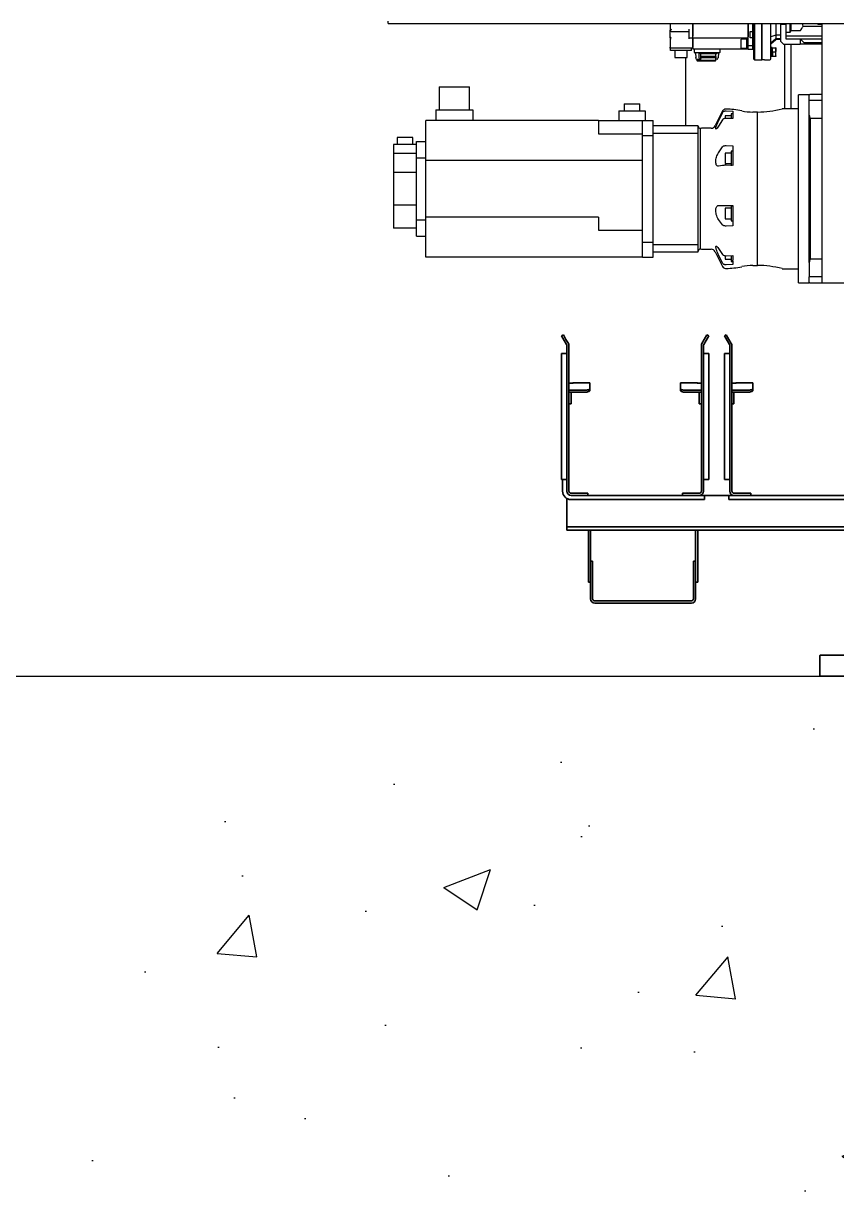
# Model space of a CAD drawing. Header units: inches. Extents: x 16559 to 58559, y 6500 to 36200.
# Drawn here: x 44682 to 45456, y 28974 to 30095 of the extents above; entities that cross this region are included whole.
import ezdxf

# ---------------------------------------------------------------- set-up
doc = ezdxf.new("R2010")
doc.units = ezdxf.units.IN
doc.header["$LTSCALE"] = 300
doc.layers.add('CAPANNONE', color=4, linetype='Continuous')
doc.layers.add('MACCHINA', color=40, linetype='Continuous')
doc.layers.add('GUIDE', color=4, linetype='Continuous', lineweight=35)

# ---------------------------------------------------------------- blocks, each defined once
blk = doc.blocks.new('A$Cbaf7ccba')
at = {"layer": 'GUIDE'}
for p, q in [((-1317.7, -541.3), (-1316, -540.3)), ((-1315.2, -545.7), (-1317.7, -541.3)), ((-1316, -540.3), (-1313.5, -544.7)), ((-1315.2, -545.7), (-1313, -549.5)), ((-1313.5, -544.7), (-1311.2, -548.5)), ((-1181.9, -544.7), (-1184.2, -548.5)), ((-1180.2, -545.7), (-1182.4, -549.5)), ((-1181.9, -544.7), (-1179.4, -540.3)), ((-1177.7, -541.3), (-1180.2, -545.7)), ((-1179.4, -540.3), (-1177.7, -541.3)), ((-1162.7, -541.3), (-1161, -540.3)), ((-1160.2, -545.7), (-1162.7, -541.3)), ((-1161, -540.3), (-1158.5, -544.7)), ((-1160.2, -545.7), (-1158, -549.5)), ((-1158.5, -544.7), (-1156.2, -548.5)), ((-1317.7, -563), (-1317.7, -558)), ((-1317.7, -558), (-1312.7, -558)), ((-1312.7, -550.5), (-1312.7, -558)), ((-1312.7, -558), (-1312.7, -563)), ((-1310.7, -550.5), (-1310.7, -689)), ((-1184.7, -550.5), (-1184.7, -689)), ((-1182.7, -550.5), (-1182.7, -558)), ((-1182.7, -558), (-1177.7, -558)), ((-1182.7, -563), (-1182.7, -558)), ((-1177.7, -558), (-1177.7, -563)), ((-1162.7, -563), (-1162.7, -558)), ((-1162.7, -558), (-1157.7, -558)), ((-1157.7, -550.5), (-1157.7, -558)), ((-1157.7, -558), (-1157.7, -563)), ((-1155.7, -550.5), (-1155.7, -689)), ((-1317.7, -673), (-1317.7, -563)), ((-1312.7, -673), (-1312.7, -563)), ((-1182.7, -563), (-1182.7, -673)), ((-1177.7, -563), (-1177.7, -673)), ((-1162.7, -673), (-1162.7, -563)), ((-1157.7, -673), (-1157.7, -563)), ((-1310.7, -586.2), (-1306.7, -586.2)), ((-1295.7, -593), (-1310.7, -593)), ((-1306.7, -586), (-1290.7, -586)), ((-1306.7, -586.2), (-1306.7, -586)), ((-1290.7, -586), (-1290.7, -586.2)), ((-1290.7, -586.2), (-1290.7, -591.3)), ((-1290.7, -591.3), (-1290.7, -593.1)), ((-1204.7, -586.2), (-1204.7, -586)), ((-1188.7, -586), (-1204.7, -586)), ((-1204.7, -591.3), (-1204.7, -586.2)), ((-1204.7, -593.1), (-1204.7, -591.3)), ((-1184.7, -593), (-1199.7, -593)), ((-1188.7, -586), (-1188.7, -586.2)), ((-1184.7, -586.2), (-1188.7, -586.2)), ((-1155.7, -586.2), (-1151.7, -586.2)), ((-1140.7, -593), (-1155.7, -593)), ((-1151.7, -586), (-1135.7, -586)), ((-1151.7, -586.2), (-1151.7, -586)), ((-1135.7, -586), (-1135.7, -586.2)), ((-1135.7, -586.2), (-1135.7, -591.3)), ((-1135.7, -591.3), (-1135.7, -593.1)), ((-1295.7, -594.8), (-1310.7, -594.8)), ((-1308.7, -606), (-1308.7, -594.8)), ((-1184.7, -594.8), (-1199.7, -594.8)), ((-1186.7, -606), (-1186.7, -594.8)), ((-1140.7, -594.8), (-1155.7, -594.8)), ((-1153.7, -606), (-1153.7, -594.8)), ((-1308.7, -606), (-1310.7, -606)), ((-1184.7, -606), (-1186.7, -606)), ((-1153.7, -606), (-1155.7, -606)), ((-1317.7, -678), (-1317.7, -673)), ((-1312.7, -678), (-1317.7, -678)), ((-1316.7, -689), (-1316.7, -678)), ((-1312.7, -673), (-1312.7, -678)), ((-1312.7, -678), (-1312.7, -689)), ((-1182.7, -678), (-1182.7, -673)), ((-1177.7, -678), (-1182.7, -678)), ((-1182.7, -678), (-1182.7, -689)), ((-1177.7, -673), (-1177.7, -678)), ((-1162.7, -678), (-1162.7, -673)), ((-1157.7, -678), (-1162.7, -678)), ((-1157.7, -673), (-1157.7, -678)), ((-1157.7, -678), (-1157.7, -689)), ((-1308.7, -691), (-1297.7, -691)), ((-1308.7, -693), (-1297.7, -693)), ((-1297.7, -691), (-1292.7, -691)), ((-1292.7, -693), (-1297.7, -693)), ((-1292.7, -691), (-1292.7, -693)), ((-1202.7, -693), (-1292.7, -693)), ((-1202.7, -693), (-1202.7, -691)), ((-1202.7, -691), (-1197.7, -691)), ((-1197.7, -693), (-1202.7, -693)), ((-1186.7, -691), (-1197.7, -691)), ((-1186.7, -693), (-1197.7, -693)), ((-1186.7, -693), (-1181.7, -693)), ((-1181.7, -693), (-1181.7, -697)), ((-1158.7, -693), (-1181.7, -693)), ((-1158.7, -697), (-1158.7, -693)), ((-1158.7, -693), (-1153.7, -693)), ((-1153.7, -691), (-1142.7, -691)), ((-1153.7, -693), (-1142.7, -693)), ((-1142.7, -691), (-1137.7, -691)), ((-1137.7, -693), (-1142.7, -693)), ((-1137.7, -691), (-1137.7, -693)), ((-1137.7, -693), (-1047.7, -693)), ((-1312.7, -696), (-1312.7, -705)), ((-1312.7, -705), (-1312.7, -723)), ((-1191.7, -697), (-1308.7, -697)), ((-1181.7, -697), (-1191.7, -697)), ((-1148.7, -697), (-1158.7, -697)), ((-1148.7, -697), (-1031.7, -697)), ((-1312.7, -723), (-1312.7, -726)), ((-990.7, -723), (-1312.7, -723)), ((-996.7, -726), (-1312.7, -726)), ((-1292.2, -726), (-1292.2, -775.5)), ((-1290.2, -726), (-1290.2, -755.5)), ((-1190.2, -726), (-1190.2, -755.5)), ((-1188.2, -726), (-1188.2, -775.5)), ((-1290.2, -755.5), (-1288.2, -755.5)), ((-1290.2, -760.5), (-1290.2, -755.5)), ((-1290.2, -791.5), (-1290.2, -760.5)), ((-1288.2, -755.5), (-1288.2, -760.5)), ((-1288.2, -791.5), (-1288.2, -760.5)), ((-1192.2, -755.5), (-1190.2, -755.5)), ((-1192.2, -760.5), (-1192.2, -755.5)), ((-1192.2, -760.5), (-1192.2, -791.5)), ((-1190.2, -755.5), (-1190.2, -760.5)), ((-1190.2, -760.5), (-1190.2, -791.5)), ((-1290.2, -775.5), (-1292.2, -775.5)), ((-1190.2, -775.5), (-1188.2, -775.5)), ((-1194.2, -793.5), (-1286.2, -793.5)), ((-1194.2, -795.5), (-1286.2, -795.5)), ((-1072.1, -846), (-1072.1, -864)), ((-1071.1, -845), (-963.7, -845)), ((-963.7, -865), (-1071.1, -865))]:
    blk.add_line(p, q, dxfattribs=at)
at = {"layer": 'GUIDE', "flags": 128}
for points in [[(-1308.1, -586.2), (-1307.5, -586.1), (-1306.7, -586)], [(-1295.7, -593), (-1294.7, -592.9), (-1293.8, -592.8), (-1292.9, -592.7), (-1292.2, -592.5), (-1291.5, -592.2), (-1291.1, -591.9), (-1290.8, -591.6), (-1290.7, -591.3)], [(-1290.7, -593.1), (-1290.8, -593.5), (-1291.1, -593.8), (-1291.5, -594.1), (-1292.2, -594.3), (-1292.9, -594.6), (-1293.8, -594.7), (-1294.7, -594.8), (-1295.7, -594.8)], [(-1204.7, -591.3), (-1204.6, -591.6), (-1204.3, -591.9), (-1203.9, -592.2), (-1203.2, -592.5), (-1202.5, -592.7), (-1201.6, -592.8), (-1200.7, -592.9), (-1199.7, -593)], [(-1199.7, -594.8), (-1200.7, -594.8), (-1201.6, -594.7), (-1202.5, -594.6), (-1203.2, -594.3), (-1203.9, -594.1), (-1204.3, -593.8), (-1204.6, -593.5), (-1204.7, -593.1)], [(-1187.3, -586.2), (-1187.9, -586.1), (-1188.7, -586)], [(-1153.1, -586.2), (-1152.5, -586.1), (-1151.7, -586)], [(-1140.7, -593), (-1139.7, -592.9), (-1138.8, -592.8), (-1137.9, -592.7), (-1137.2, -592.5), (-1136.5, -592.2), (-1136.1, -591.9), (-1135.8, -591.6), (-1135.7, -591.3)], [(-1135.7, -593.1), (-1135.8, -593.5), (-1136.1, -593.8), (-1136.5, -594.1), (-1137.2, -594.3), (-1137.9, -594.6), (-1138.8, -594.7), (-1139.7, -594.8), (-1140.7, -594.8)]]:
    blk.add_lwpolyline(points, dxfattribs=at)
at = {"layer": 'GUIDE'}
for centre, radius, start, end in [((-1314.7, -550.5), 4, 0, 30), ((-1180.7, -550.5), 4, 150, 180), ((-1159.7, -550.5), 4, 0, 30), ((-1314.7, -550.5), 2, 0, 30), ((-1180.7, -550.5), 2, 150, 180), ((-1159.7, -550.5), 2, 0, 30), ((-1308.7, -689), 8, 180, 270), ((-1308.7, -689), 4, 180, 270), ((-1308.7, -689), 2, 180, 270), ((-1186.7, -689), 2, 270, 0), ((-1186.7, -689), 4, 270, 0), ((-1153.7, -689), 4, 180, 270), ((-1153.7, -689), 2, 180, 270), ((-1286.2, -791.5), 4, 180, 270), ((-1286.2, -791.5), 2, 180, 270), ((-1194.2, -791.5), 4, 270, 0), ((-1194.2, -791.5), 2, 270, 0)]:
    blk.add_arc(centre, radius, start, end, dxfattribs=at)
for points, knots in [([(-1071.1, -845), (-1071.2, -845), (-1071.5, -845), (-1071.8, -845.3), (-1072.1, -845.6), (-1072.1, -845.9), (-1072.1, -846)], [0, 0, 0, 0, 0.249082, 0.498492, 0.748536, 1, 1, 1, 1]), ([(-1072.1, -864), (-1072.1, -864.1), (-1072.1, -864.4), (-1071.8, -864.7), (-1071.5, -865), (-1071.2, -865), (-1071.1, -865)], [0, 0, 0, 0, 0.25091, 0.501059, 0.750356, 1, 1, 1, 1])]:
    blk.add_open_spline(points, degree=3, knots=knots, dxfattribs=at)
blk = doc.blocks.new('A$Ccd749461')
at = {"layer": 'MACCHINA'}
for p, q in [((-1482.5, -244), (-972.1, -244)), ((-1214.4, -244), (-1214.4, -250.4)), ((-1192.8, -244), (-1192.8, -256)), ((-1192.8, -256.7), (-1192.8, -244)), ((-1140.2, -265), (-1140.2, -244)), ((-1140.2, -244), (-1140.2, -256.7)), ((-1135.7, -251.5), (-1135.7, -244)), ((-1134.7, -278), (-1134.7, -244)), ((-1134.2, -244), (-1134.2, -278.5)), ((-1127.2, -278.5), (-1127.2, -244)), ((-1126.7, -278.3), (-1126.7, -244)), ((-1118.7, -277.5), (-1118.7, -244)), ((-1113.7, -244), (-1113.7, -255.1)), ((-1109.2, -245), (-1109.2, -244)), ((-1104.2, -245), (-1109.2, -245)), ((-1109.2, -261), (-1109.2, -245)), ((-1104.2, -245), (-1104.2, -244)), ((-1104.2, -245), (-1104.2, -258.5)), ((-1100.2, -252.1), (-1100.2, -244)), ((-1099.2, -250.6), (-1099.2, -244)), ((-1087.8, -246.4), (-1088.4, -244)), ((-1087.8, -246.4), (-1069.7, -246.4)), ((-1073.7, -244.5), (-1069.7, -244.5)), ((-1069.7, -471.2), (-1069.7, -244)), ((-1214.4, -254.9), (-1214.4, -250.4)), ((-1214.4, -257.5), (-1214.4, -254.9)), ((-1214.4, -257.5), (-1214.4, -263.3)), ((-1213.4, -251.4), (-1196.7, -251.4)), ((-1196.7, -249.4), (-1196.7, -256)), ((-1196.7, -256), (-1196.7, -258)), ((-1192.8, -258), (-1192.8, -256.7)), ((-1138.2, -251.5), (-1135.7, -251.5)), ((-1138.2, -257.7), (-1138.2, -251.5)), ((-1135.7, -257.7), (-1138.2, -257.7)), ((-1135.7, -251.5), (-1134.7, -250.5)), ((-1135.7, -257.7), (-1135.7, -251.5)), ((-1135.7, -265), (-1135.7, -257.7)), ((-1134.7, -258.7), (-1135.7, -257.7)), ((-1113.7, -255.1), (-1118.7, -256.6)), ((-1113.7, -255.1), (-1113.7, -258.5)), ((-1109.2, -255.1), (-1113.7, -255.1)), ((-1104.2, -252.1), (-1100.2, -252.1)), ((-1104.2, -255.6), (-1069.7, -255.6)), ((-1100.2, -252.1), (-1099.2, -250.6)), ((-1099.2, -250.6), (-1091, -250.6)), ((-1214.4, -263.3), (-1214.4, -266.5)), ((-1214.1, -269.5), (-1214.1, -267.5)), ((-1213.4, -267.5), (-1213.6, -267.5)), ((-1212.5, -267.5), (-1213.4, -267.5)), ((-1211.3, -267.5), (-1212.5, -267.5)), ((-1196.9, -267.5), (-1211.3, -267.5)), ((-1195.7, -267.5), (-1196.9, -267.5)), ((-1192.8, -258), (-1196.7, -258)), ((-1196.7, -258), (-1196.7, -258.6)), ((-1192.8, -267.5), (-1195.7, -267.5)), ((-1194.1, -269.5), (-1194.1, -267.5)), ((-1192.8, -258), (-1192.8, -263.3)), ((-1140.2, -258), (-1192.8, -258)), ((-1192.8, -263.3), (-1192.8, -258)), ((-1192.8, -263.3), (-1192.8, -266.5)), ((-1192.8, -267.2), (-1192.8, -263.3)), ((-1192.8, -267.2), (-1192.8, -268.5)), ((-1140.2, -268.5), (-1192.8, -268.5)), ((-1191.2, -271.6), (-1191.2, -268.6)), ((-1167.2, -268.6), (-1167.2, -271.6)), ((-1141.7, -259), (-1146.7, -259)), ((-1146.7, -267.5), (-1146.7, -259)), ((-1146.7, -267.5), (-1141.7, -267.5)), ((-1140.2, -258.9), (-1141.7, -258.9)), ((-1141.7, -258.9), (-1141.7, -267.5)), ((-1141.7, -267.5), (-1140.2, -267.5)), ((-1140.2, -265), (-1135.7, -265)), ((-1140.2, -268.5), (-1140.2, -265)), ((-1140.2, -268.5), (-1135.7, -268.5)), ((-1135.7, -265), (-1134.7, -264.6)), ((-1135.7, -268.5), (-1135.7, -265)), ((-1135.7, -268.5), (-1134.7, -267.5)), ((-1113.7, -258.5), (-1118.7, -262.6)), ((-1113.7, -259), (-1118.7, -263.2)), ((-1118.7, -263.3), (-1113.7, -259.1)), ((-1117.2, -266.7), (-1118.7, -266.7)), ((-1117.2, -275.3), (-1117.2, -266.7)), ((-1117, -267.3), (-1117.2, -267.3)), ((-1117, -267), (-1114.5, -267)), ((-1117, -271), (-1117, -267)), ((-1111.7, -258.5), (-1113.7, -258.5)), ((-1113.7, -258.5), (-1113.7, -259)), ((-1113.7, -259.1), (-1113.7, -259)), ((-1109.2, -259.1), (-1113.7, -259.1)), ((-1113.7, -271), (-1113.7, -267.2)), ((-1109.2, -258.5), (-1111.7, -258.5)), ((-1111.7, -258.5), (-1111.7, -258.6)), ((-1111.7, -258.5), (-1111.6, -258.6)), ((-1111.6, -258.6), (-1111.7, -258.6)), ((-1109.2, -261), (-1106.2, -264)), ((-1090.7, -264), (-1106.2, -264)), ((-1105.7, -264), (-1105.7, -325)), ((-1104.2, -258.5), (-1090.7, -258.5)), ((-1099.7, -264), (-1099.7, -325)), ((-1090.7, -258.5), (-1090.7, -263.5)), ((-1087, -262.2), (-1090.7, -258.5)), ((-1090.7, -258.5), (-1069.7, -258.5)), ((-1090.7, -264), (-1090.7, -263.5)), ((-1085.7, -263.5), (-1090.7, -263.5)), ((-1085.7, -262.2), (-1087, -262.2)), ((-1085.7, -262.2), (-1085.7, -263.5)), ((-1069.7, -262.2), (-1085.7, -262.2)), ((-1069.7, -263.5), (-1085.7, -263.5)), ((-1211.3, -269.5), (-1214.1, -269.5)), ((-1196.9, -269.5), (-1211.3, -269.5)), ((-1210, -269.5), (-1210, -276.2)), ((-1210, -276.2), (-1198.2, -276.2)), ((-1199.7, -276.2), (-1199.7, -341.2)), ((-1198.2, -276.2), (-1198.2, -269.5)), ((-1194.1, -269.5), (-1196.9, -269.5)), ((-1187.2, -271.9), (-1190.9, -271.9)), ((-1190.4, -271.9), (-1190.4, -272.8)), ((-1190.3, -272.8), (-1190.4, -272.8)), ((-1190.3, -271.9), (-1190.1, -276.5)), ((-1189.1, -277.9), (-1189.1, -279.3)), ((-1189.1, -279.3), (-1188.5, -279.9)), ((-1188.3, -279.3), (-1189.1, -279.3)), ((-1189, -277.9), (-1186.1, -277.9)), ((-1187.9, -279.9), (-1188.5, -279.9)), ((-1181.2, -279.3), (-1188.3, -279.3)), ((-1180.7, -279.9), (-1187.9, -279.9)), ((-1171.1, -271.9), (-1187.2, -271.9)), ((-1187.2, -271.9), (-1187.2, -276.5)), ((-1185.3, -277.9), (-1186.1, -277.9)), ((-1185.5, -272.8), (-1185.5, -271.9)), ((-1183.7, -272.8), (-1185.5, -272.8)), ((-1185.2, -277.7), (-1185.3, -277.8)), ((-1185.3, -277.8), (-1185.3, -277.9)), ((-1185.2, -277.7), (-1185.1, -272.8)), ((-1185.1, -274.9), (-1185.2, -274.9)), ((-1185.2, -275), (-1185.1, -275)), ((-1185.2, -276.4), (-1185.1, -276.2)), ((-1181.2, -276.7), (-1185.2, -276.7)), ((-1185.1, -275), (-1185.1, -274.9)), ((-1185.1, -276.2), (-1185.1, -275)), ((-1181.2, -275.4), (-1185.1, -275.4)), ((-1177.4, -272.8), (-1183.7, -272.8)), ((-1177.1, -275.4), (-1181.2, -275.4)), ((-1177.1, -276.7), (-1181.2, -276.7)), ((-1177.1, -279.3), (-1181.2, -279.3)), ((-1177.5, -279.9), (-1180.7, -279.9)), ((-1172.3, -279.9), (-1177.5, -279.9)), ((-1174.4, -272.8), (-1177.4, -272.8)), ((-1171.9, -275.4), (-1177.1, -275.4)), ((-1171.9, -276.7), (-1177.1, -276.7)), ((-1171.9, -279.3), (-1177.1, -279.3)), ((-1174.4, -272.8), (-1174.4, -271.9)), ((-1171, -272.8), (-1174.4, -272.8)), ((-1171.6, -279.9), (-1172.3, -279.9)), ((-1171, -275.4), (-1171.9, -275.4)), ((-1171, -276.7), (-1171.9, -276.7)), ((-1171, -279.3), (-1171.9, -279.3)), ((-1171.6, -279.9), (-1171, -279.3)), ((-1167.5, -271.9), (-1171.1, -271.9)), ((-1171, -275.4), (-1171, -272.8)), ((-1169.7, -272.8), (-1171, -272.8)), ((-1171, -279.3), (-1171, -276.7)), ((-1170.8, -277.7), (-1171, -277.7)), ((-1170.6, -277.9), (-1171, -277.9)), ((-1170.7, -277.7), (-1170.8, -277.7)), ((-1170.6, -277.8), (-1170.7, -277.7)), ((-1170.6, -277.9), (-1170.6, -277.8)), ((-1169.7, -277.9), (-1170.6, -277.9)), ((-1169.7, -272.8), (-1169.7, -271.9)), ((-1168.4, -271.9), (-1168.7, -276.5)), ((-1134.7, -278), (-1134.2, -278.5)), ((-1134.2, -278.5), (-1127.2, -278.5)), ((-1127.2, -278.5), (-1126.7, -278)), ((-1126.7, -278.3), (-1124.7, -278.3)), ((-1124.7, -278.3), (-1124.7, -278.5)), ((-1124.7, -278.5), (-1119.7, -278.5)), ((-1117.2, -275.3), (-1118.7, -275.3)), ((-1117.2, -274.7), (-1117, -274.7)), ((-1117, -271), (-1117, -275)), ((-1117, -271), (-1114.5, -271)), ((-1117, -275), (-1114.5, -275)), ((-1113.7, -274.8), (-1113.7, -271)), ((-1434, -304.2), (-1434, -326.2)), ((-1434, -304.2), (-1405.4, -304.2)), ((-1405.4, -326.2), (-1405.4, -304.2)), ((-1082.2, -311.7), (-1092.2, -311.7)), ((-1092.2, -490.7), (-1092.2, -311.7)), ((-1081.2, -311.2), (-1082.2, -312.2)), ((-1082.2, -312.2), (-1082.2, -311.7)), ((-1082.2, -317.2), (-1082.2, -312.2)), ((-1081.2, -311.2), (-1069.7, -311.2)), ((-1258.1, -320.5), (-1258.1, -327.2)), ((-1258.1, -320.5), (-1243.3, -320.5)), ((-1243.3, -327.2), (-1243.3, -320.5)), ((-1092.2, -325), (-1106.4, -325)), ((-1069.7, -317.2), (-1082.2, -317.2)), ((-1082.2, -323.2), (-1082.2, -317.2)), ((-1082.2, -331.1), (-1082.2, -323.2)), ((-1446.7, -374.3), (-1446.7, -336.2)), ((-1282.7, -336.2), (-1446.7, -336.2)), ((-1437.2, -326.2), (-1437.2, -336.2)), ((-1437.2, -326.2), (-1402.2, -326.2)), ((-1402.2, -326.2), (-1402.2, -336.2)), ((-1282.7, -336.2), (-1282.7, -348.8)), ((-1282.7, -336.2), (-1240.7, -336.2)), ((-1263.2, -327.2), (-1263.2, -336.2)), ((-1263.2, -327.2), (-1238.2, -327.2)), ((-1240.7, -336.2), (-1230.7, -336.2)), ((-1240.7, -350.4), (-1240.7, -336.2)), ((-1238.2, -327.2), (-1238.2, -336.2)), ((-1230.7, -350.4), (-1230.7, -336.2)), ((-1164.5, -327.2), (-1171.5, -341.2)), ((-1168.4, -336.9), (-1164.5, -328.9)), ((-1164.5, -335.6), (-1168.4, -341.7)), ((-1156.2, -331.9), (-1162.2, -331.9)), ((-1162.2, -331.9), (-1162.2, -334.3)), ((-1161.2, -325.5), (-1161.8, -325.5)), ((-1161.8, -327.2), (-1161.2, -327.2)), ((-1161.2, -334.3), (-1161.8, -334.3)), ((-1161.2, -327.2), (-1154.7, -327.5)), ((-1154.7, -334.5), (-1161.2, -334.3)), ((-1154.7, -329.9), (-1156.2, -329.9)), ((-1156.2, -329.9), (-1156.2, -334.5)), ((-1154.7, -327.5), (-1154.7, -330)), ((-1154.7, -330), (-1154.7, -330.7)), ((-1154.7, -330.7), (-1154.7, -334.5)), ((-1131.2, -328.2), (-1135.7, -328.2)), ((-1131.2, -474.2), (-1131.2, -328.2)), ((-1082.2, -384.9), (-1082.2, -331.1)), ((-1069.7, -334.3), (-1081.2, -334.3)), ((-1081.2, -334.3), (-1081.2, -468.2)), ((-1187.7, -341.2), (-1230.7, -341.2)), ((-1187.7, -348.3), (-1187.7, -341.2)), ((-1185.7, -343.7), (-1185.7, -458.7)), ((-1175.5, -343.7), (-1184.7, -343.7)), ((-1474.1, -352.5), (-1474.1, -359.2)), ((-1459.3, -352.5), (-1474.1, -352.5)), ((-1459.3, -359.2), (-1459.3, -352.5)), ((-1455.7, -356.2), (-1446.7, -356.2)), ((-1455.7, -371.7), (-1455.7, -356.2)), ((-1282.7, -348.8), (-1240.7, -348.8)), ((-1240.7, -452.1), (-1240.7, -350.4)), ((-1240.7, -350.4), (-1230.7, -350.4)), ((-1230.7, -348.3), (-1187.7, -348.3)), ((-1230.7, -452.1), (-1230.7, -350.4)), ((-1187.7, -454.2), (-1187.7, -348.3)), ((-1455.7, -359.2), (-1477.7, -359.2)), ((-1477.7, -359.2), (-1477.7, -367.7)), ((-1455.7, -367.7), (-1477.7, -367.7)), ((-1477.7, -367.7), (-1477.7, -385.7)), ((-1168.4, -367), (-1164.5, -361.4)), ((-1156.2, -367.3), (-1162.2, -367.3)), ((-1162.2, -367.3), (-1162.2, -377.3)), ((-1161.8, -360.1), (-1161.2, -360.1)), ((-1161.2, -360.1), (-1154.7, -360.4)), ((-1154.7, -365.3), (-1156.2, -365.3)), ((-1156.2, -365.3), (-1156.2, -379.3)), ((-1154.7, -360.4), (-1154.7, -368.5)), ((-1154.7, -368.5), (-1154.7, -370.2)), ((-1455.7, -371.7), (-1446.7, -371.7)), ((-1455.7, -430.7), (-1455.7, -371.7)), ((-1240.7, -374.3), (-1446.7, -374.3)), ((-1446.7, -428.2), (-1446.7, -374.3)), ((-1240.7, -440.7), (-1240.7, -374.3)), ((-1164.5, -379.1), (-1168.4, -379.8)), ((-1162.2, -377.3), (-1156.2, -377.3)), ((-1161.2, -378.9), (-1161.8, -378.9)), ((-1154.7, -379), (-1161.2, -378.9)), ((-1154.7, -370.2), (-1154.7, -379)), ((-1455.7, -385.7), (-1477.7, -385.7)), ((-1477.7, -385.7), (-1477.7, -416.8)), ((-1082.2, -417.6), (-1082.2, -384.9)), ((-1455.7, -416.8), (-1477.7, -416.8)), ((-1477.7, -416.8), (-1477.7, -438.7)), ((-1168.4, -417.2), (-1164.5, -417.2)), ((-1156.2, -419.7), (-1162.2, -419.7)), ((-1162.2, -419.7), (-1162.2, -429.7)), ((-1161.8, -417.2), (-1161.2, -417.2)), ((-1161.2, -417.2), (-1154.7, -417.2)), ((-1154.7, -417.7), (-1156.2, -417.7)), ((-1156.2, -417.7), (-1156.2, -431.7)), ((-1154.7, -417.2), (-1154.7, -426.2)), ((-1082.2, -471.4), (-1082.2, -417.6)), ((-1455.7, -430.7), (-1446.7, -430.7)), ((-1455.7, -446.2), (-1455.7, -430.7)), ((-1282.7, -428.2), (-1446.7, -428.2)), ((-1446.7, -466.2), (-1446.7, -428.2)), ((-1282.7, -428.2), (-1282.7, -440.7)), ((-1164.5, -435.6), (-1168.4, -430.4)), ((-1162.2, -429.7), (-1156.2, -429.7)), ((-1161.2, -436.7), (-1161.8, -436.7)), ((-1154.7, -436.4), (-1161.2, -436.7)), ((-1156.2, -431.7), (-1154.7, -431.7)), ((-1154.7, -426.2), (-1154.7, -427.9)), ((-1154.7, -427.9), (-1154.7, -436.4)), ((-1455.7, -438.7), (-1477.7, -438.7)), ((-1455.7, -446.2), (-1446.7, -446.2)), ((-1282.7, -440.7), (-1240.7, -440.7)), ((-1240.7, -452.1), (-1230.7, -452.1)), ((-1240.7, -466.2), (-1240.7, -452.1)), ((-1230.7, -466.2), (-1230.7, -452.1)), ((-1230.7, -454.2), (-1187.7, -454.2)), ((-1187.7, -461.2), (-1187.7, -454.2)), ((-1184.7, -458.7), (-1175.5, -458.7)), ((-1168.4, -458), (-1164.5, -463.7)), ((-1240.7, -466.2), (-1446.7, -466.2)), ((-1240.7, -466.2), (-1230.7, -466.2)), ((-1230.7, -461.2), (-1187.7, -461.2)), ((-1171.5, -461.3), (-1164.5, -475.3)), ((-1164.5, -471.9), (-1168.4, -464)), ((-1162.2, -464.9), (-1162.2, -468.3)), ((-1162.2, -468.3), (-1156.2, -468.3)), ((-1161.8, -464.9), (-1161.2, -464.9)), ((-1161.2, -464.9), (-1154.7, -464.7)), ((-1156.2, -464.7), (-1156.2, -470.3)), ((-1156.2, -470.3), (-1154.7, -470.3)), ((-1154.7, -464.7), (-1154.7, -469.2)), ((-1154.7, -470), (-1154.7, -469.2)), ((-1154.7, -470), (-1154.7, -473.3)), ((-1069.7, -468.2), (-1081.2, -468.2)), ((-1161.2, -473.6), (-1161.8, -473.6)), ((-1161.8, -477), (-1161.2, -477)), ((-1154.7, -473.3), (-1161.2, -473.6)), ((-1135.7, -474.2), (-1131.2, -474.2)), ((-1106.4, -477.5), (-1092.2, -477.5)), ((-1082.2, -471.4), (-1082.2, -479.2)), ((-1082.2, -479.2), (-1082.2, -485.2)), ((-1069.7, -491.2), (-1069.7, -471.2)), ((-1092.2, -490.7), (-1082.2, -490.7)), ((-1069.7, -485.2), (-1082.2, -485.2)), ((-1082.2, -490.2), (-1082.2, -485.2)), ((-1082.2, -490.7), (-1082.2, -490.2)), ((-1082.2, -490.2), (-1081.2, -491.2)), ((-1069.7, -491.2), (-1081.2, -491.2)), ((-1042.7, -491.2), (-1069.7, -491.2))]:
    blk.add_line(p, q, dxfattribs=at)
for centre, radius, start, end in [((-1073.7, -242.5), 2, 228.5904, 270), ((-1213.4, -250.4), 1, 180, 204.4698), ((-1191.1, -268.6), 0.1, 90, 180), ((-1167.3, -268.6), 0.1, 0, 90), ((-1114.5, -267.2), 0.833, 0, 14.9414), ((-1190.9, -271.6), 0.3, 180, 270), ((-1171.4, -276), 0.775, 301.073, 58.927), ((-1167.5, -271.6), 0.3, 270, 0), ((-1119.7, -277.5), 1, 270, 0), ((-1114.5, -274.8), 0.833, 345.0639, 0), ((-1106.4, -331), 6, 90, 104.9512), ((-1161.8, -328.5), 3, 90, 153.7498), ((-1161.2, -395.5), 70, 77.7102, 90), ((-1135.7, -278.2), 50, 257.7102, 270), ((-1131.2, -238.2), 90, 270, 284.9512), ((-1051.7, -323.2), 31.5, 194.4756, 200.5269), ((-1185.7, -341.7), 2, 180, 270), ((-1184.7, -344.7), 1, 90, 180), ((-1175.5, -339.2), 4.5, 270, 333.7498), ((-1185.7, -460.7), 2, 90, 180), ((-1184.7, -457.7), 1, 180, 270), ((-1175.5, -463.2), 4.5, 26.2502, 90), ((-1051.7, -479.2), 31.5, 159.4731, 165.5244), ((-1161.8, -474), 3, 206.2502, 270), ((-1161.2, -407), 70, 270, 282.2898), ((-1135.7, -524.2), 50, 90, 102.2898), ((-1131.2, -564.2), 90, 75.0488, 90), ((-1106.4, -471.5), 6, 255.0488, 270)]:
    blk.add_arc(centre, radius, start, end, dxfattribs=at)
for centre, major_axis, start_param, end_param in [((-1189.1, -276.4), (-0.07, 1.5), 1.570881, 3.106771), ((-1186.1, -276.4), (0.07, 1.5), 1.640525, 3.176414), ((-1169.7, -276.4), (0.07, 1.5), 3.176414, 4.712304)]:
    blk.add_ellipse(centre, major_axis=major_axis, ratio=0.706247, start_param=start_param, end_param=end_param, dxfattribs=at)
blk.add_open_spline([(-1482.5, -244), (-1482.5, -244), (-1482.5, -243.9), (-1482.5, -243.4), (-1482.5, -242.7), (-1482.5, -242.1), (-1482.5, -241.8)], degree=3, dxfattribs=at)
for points, knots in [([(-1089.6, -249.7), (-1089.2, -248.9), (-1088.5, -247.9), (-1088, -246.8), (-1087.8, -246.4)], [0, 0, 0, 0, 0.6840029, 1, 1, 1, 1]), ([(-1214.4, -257.5), (-1214.4, -257.5), (-1214.4, -257.5), (-1214.4, -257.7), (-1214.2, -257.9), (-1214.1, -257.9)], [0, 0, 0, 0, 0.0075996, 0.4108186, 1, 1, 1, 1]), ([(-1213.4, -249.4), (-1213.4, -249.4), (-1213.5, -249.5), (-1213.7, -249.8), (-1214, -250.3), (-1214.2, -250.7), (-1214.3, -250.8)], [0, 0, 0, 0, 0.0049264, 0.1771394, 0.6550256, 1, 1, 1, 1]), ([(-1214.3, -250.8), (-1214.2, -250.9), (-1214, -251.2), (-1213.7, -251.4), (-1213.5, -251.4), (-1213.4, -251.4), (-1213.4, -251.4)], [0, 0, 0, 0, 0.344974, 0.822861, 0.995074, 1, 1, 1, 1]), ([(-1214.1, -257.9), (-1214, -257.7), (-1213.8, -257.4), (-1213.5, -257), (-1213.4, -256.8), (-1213.4, -256.8)], [0, 0, 0, 0, 0.570184, 0.99352, 1, 1, 1, 1]), ([(-1091, -250.6), (-1091, -250.6), (-1090.8, -250.6), (-1090.5, -250.5), (-1090.1, -250.3), (-1089.8, -250), (-1089.7, -249.7), (-1089.6, -249.7)], [0, 0, 0, 0, 0.03513, 0.29255, 0.552379, 0.858588, 1, 1, 1, 1]), ([(-1214.4, -267.5), (-1214.4, -267.5), (-1214.4, -267.5), (-1214.4, -267.2), (-1214.4, -266.9), (-1214.4, -266.6), (-1214.4, -266.5)], [0, 0, 0, 0, 0.25, 0.5, 0.75, 1, 1, 1, 1]), ([(-1213.4, -267.5), (-1213.5, -267.5), (-1213.7, -267.5), (-1214, -267.5), (-1214.2, -267.5), (-1214.4, -267.5), (-1214.4, -267.5), (-1214.4, -267.5), (-1214.4, -267.5), (-1214.4, -267.5)], [0, 0, 0, 0, 0.131919, 0.263699, 0.399238, 0.548692, 0.813945, 0.906956, 1, 1, 1, 1]), ([(-1213.4, -258.6), (-1213.4, -258.6), (-1213.6, -258.5), (-1213.9, -258.3), (-1214.1, -258), (-1214.1, -257.9)], [0, 0, 0, 0, 0.00611, 0.818312, 1, 1, 1, 1]), ([(-1114.5, -267), (-1114.5, -267), (-1114.4, -267), (-1114.2, -267.1), (-1114, -267.3), (-1113.8, -267.7), (-1113.7, -268.5), (-1113.7, -269.3), (-1113.8, -269.9), (-1113.9, -270.4), (-1114, -270.7), (-1114.2, -270.9), (-1114.4, -271), (-1114.5, -271), (-1114.5, -271), (-1114.5, -271)], [0, 0, 0, 0, 0.0279775, 0.055867, 0.1012104, 0.1784724, 0.4010591, 0.5769271, 0.6980512, 0.8332445, 0.8837242, 0.9345272, 0.9667604, 0.9946936, 1, 1, 1, 1]), ([(-1114.5, -267), (-1114.5, -267), (-1114.4, -267), (-1114.3, -267), (-1114.2, -267), (-1113.9, -267), (-1113.7, -267), (-1113.7, -267), (-1113.7, -267), (-1113.7, -267)], [0, 0, 0, 0, 0.022164, 0.075853, 0.149422, 0.262779, 0.476937, 0.999403, 1, 1, 1, 1]), ([(-1114.5, -275), (-1114.5, -275), (-1114.4, -275), (-1114.2, -274.9), (-1114, -274.7), (-1113.8, -274.3), (-1113.7, -273.5), (-1113.7, -272.7), (-1113.8, -272.1), (-1113.9, -271.6), (-1114, -271.3), (-1114.2, -271.1), (-1114.4, -271), (-1114.5, -271), (-1114.5, -271), (-1114.5, -271)], [0, 0, 0, 0, 0.027977, 0.055867, 0.10121, 0.178472, 0.401059, 0.576927, 0.698051, 0.833245, 0.883724, 0.934527, 0.96676, 0.994694, 1, 1, 1, 1]), ([(-1114.5, -275), (-1114.5, -275), (-1114.4, -275), (-1114.3, -275), (-1114.2, -275), (-1113.9, -275), (-1113.7, -275), (-1113.7, -275), (-1113.7, -275)], [0, 0, 0, 0, 0.022182, 0.075916, 0.149545, 0.262995, 0.47733, 1, 1, 1, 1]), ([(-1164.5, -328.9), (-1164.3, -328.6), (-1164, -328), (-1163.1, -327.4), (-1162.4, -327.2), (-1161.9, -327.2), (-1161.8, -327.2)], [0, 0, 0, 0, 0.305734, 0.611677, 0.912507, 1, 1, 1, 1]), ([(-1161.8, -334.3), (-1162.2, -334.3), (-1162.8, -334.4), (-1163.7, -334.7), (-1164.3, -335.2), (-1164.5, -335.5), (-1164.5, -335.6)], [0, 0, 0, 0, 0.295721, 0.591342, 0.889815, 1, 1, 1, 1]), ([(-1185.7, -344.8), (-1185.7, -344.8), (-1185.7, -344.7), (-1185.7, -345.3), (-1185.7, -346.3), (-1185.7, -348.1), (-1185.7, -350.3), (-1185.7, -353.1), (-1185.7, -356.4), (-1185.7, -360.5), (-1185.7, -365.4), (-1185.7, -371.2), (-1185.7, -377.3), (-1185.7, -383.8), (-1185.7, -390.7), (-1185.7, -397.4), (-1185.7, -403.6), (-1185.7, -409.3), (-1185.7, -415), (-1185.7, -420.6), (-1185.7, -426), (-1185.7, -431.1), (-1185.7, -435.8), (-1185.7, -440.5), (-1185.7, -445.1), (-1185.7, -449.3), (-1185.7, -451.4), (-1185.7, -452.5)], [0, 0, 0, 0, 0.015402, 0.052751, 0.090795, 0.129043, 0.16729, 0.205334, 0.242687, 0.280037, 0.327816, 0.374289, 0.419362, 0.464438, 0.510911, 0.558687, 0.59604, 0.63339, 0.671434, 0.709681, 0.747928, 0.785972, 0.823325, 0.860675, 0.908454, 0.954926, 1, 1, 1, 1]), ([(-1168.4, -341.7), (-1168.8, -342.3), (-1169.6, -343.6), (-1170.5, -344.4), (-1171, -344.4), (-1171, -343.5), (-1170.6, -342.1), (-1169.9, -340.2), (-1169.1, -338.4), (-1168.5, -337.3), (-1168.4, -336.9)], [0, 0, 0, 0, 0.151986, 0.304499, 0.44253, 0.564047, 0.67951, 0.80002, 0.933158, 1, 1, 1, 1]), ([(-1168.4, -379.8), (-1168.8, -379.8), (-1169.6, -379.7), (-1170.5, -378.5), (-1171, -376.6), (-1171, -374.4), (-1170.6, -372.1), (-1169.9, -369.9), (-1169.1, -368.1), (-1168.5, -367.3), (-1168.4, -367)], [0, 0, 0, 0, 0.151986, 0.304499, 0.44253, 0.564047, 0.67951, 0.80002, 0.933158, 1, 1, 1, 1]), ([(-1164.5, -361.4), (-1164.3, -361.1), (-1164, -360.7), (-1163.1, -360.3), (-1162.4, -360.2), (-1161.9, -360.1), (-1161.8, -360.1)], [0, 0, 0, 0, 0.305734, 0.611677, 0.912507, 1, 1, 1, 1]), ([(-1161.8, -378.9), (-1162.2, -378.9), (-1162.8, -378.9), (-1163.7, -379), (-1164.3, -379), (-1164.5, -379.1), (-1164.5, -379.1)], [0, 0, 0, 0, 0.295721, 0.591342, 0.889815, 1, 1, 1, 1]), ([(-1168.4, -430.4), (-1168.8, -429.8), (-1169.6, -428.5), (-1170.5, -425.9), (-1171, -423.3), (-1171, -421), (-1170.6, -419.2), (-1169.9, -417.9), (-1169.1, -417.2), (-1168.5, -417.2), (-1168.4, -417.2)], [0, 0, 0, 0, 0.151986, 0.304499, 0.44253, 0.564047, 0.67951, 0.80002, 0.933158, 1, 1, 1, 1]), ([(-1164.5, -417.2), (-1164.3, -417.2), (-1164, -417.2), (-1163.1, -417.2), (-1162.4, -417.2), (-1161.9, -417.2), (-1161.8, -417.2)], [0, 0, 0, 0, 0.305734, 0.611677, 0.912507, 1, 1, 1, 1]), ([(-1161.8, -436.7), (-1162.2, -436.6), (-1162.8, -436.6), (-1163.7, -436.3), (-1164.3, -435.9), (-1164.5, -435.6), (-1164.5, -435.6)], [0, 0, 0, 0, 0.295721, 0.591342, 0.889815, 1, 1, 1, 1]), ([(-1168.4, -464), (-1168.8, -463.1), (-1169.6, -461.3), (-1170.5, -458.8), (-1170.9, -457.3), (-1171, -456.3), (-1170.8, -455.8), (-1170.3, -455.8), (-1169.4, -456.6), (-1168.7, -457.5), (-1168.4, -458)], [0, 0, 0, 0, 0.15198, 0.304487, 0.442513, 0.499775, 0.619666, 0.739312, 0.865343, 1, 1, 1, 1]), ([(-1164.5, -463.7), (-1164.3, -463.9), (-1164, -464.3), (-1163.1, -464.7), (-1162.4, -464.9), (-1161.9, -464.9), (-1161.8, -464.9)], [0, 0, 0, 0, 0.305734, 0.611677, 0.912507, 1, 1, 1, 1]), ([(-1161.8, -473.6), (-1162.2, -473.6), (-1162.8, -473.5), (-1163.7, -473), (-1164.3, -472.4), (-1164.5, -472), (-1164.5, -471.9)], [0, 0, 0, 0, 0.295721, 0.591342, 0.889815, 1, 1, 1, 1])]:
    blk.add_open_spline(points, degree=3, knots=knots, dxfattribs=at)

msp = doc.modelspace()

# ---------------------------------------------------------------- hatches: boundary and pattern name
at = {"layer": 'CAPANNONE'}
h = msp.add_hatch(dxfattribs=at)
h.set_pattern_fill('AR-CONC', color=8, scale=2.5)
h.set_pattern_definition([(50, (-8000, 0), (455.4617, -39.8477), [47.625, -523.875]), (355, (-8000, 0), (-88.1086, 477.642), [38.1, -419.1015]), (100.45144, (-7962.04, -3.3), (367.353, 437.7944), [40.475, -445.2256]), (46.1842, (-8000, 127), (677.6976, -105.106), [71.4375, -785.8125]), (96.6356, (-7943.5, 118.24), (593.51, 618.565), [60.7126, -667.839]), (351.1842, (-8000, 127), (593.51, 618.565), [57.15, -628.649]), (21, (-7936.5, 95.25), (379.036, -255.663), [47.625, -523.875]), (326, (-7936.5, 95.25), (154.505, 460.47), [38.1, -419.1]), (71.45144, (-7904.9, 73.94), (533.541, 204.807), [40.475, -445.225]), (37.5, (-8000, 0), (7.7215, 211.3876), [0, -414.02, 0, -425.45, 0, -420.6875]), (7.5, (-8000, 0), (167.04916, 250.4514), [0, -242.57, 0, -404.495, 0, -160.3375]), (327.5, (-8141.6, 0), (338.9765, -14.32186), [0, -158.75, 0, -495.3, 0, -657.225]), (317.5, (-8205.1, 0), (370.323, 63.5662), [0, -206.375, 0, -328.93, 0, -466.725])])
h.paths.add_polyline_path([(49641.528, 29474.28), (43909.165, 29474.28), (43909.165, 28974.28), (49641.528, 28974.28)])

# ---------------------------------------------------------------- linework, layer by layer
msp.add_line((43909.165, 29474.28), (49641.528, 29474.28), dxfattribs=at)

# ---------------------------------------------------------------- block references
at = {"layer": 'GUIDE'}
msp.add_blockref('A$Cbaf7ccba', (46511.967, 30339.28), dxfattribs=at)
at = {"layer": 'MACCHINA'}
msp.add_blockref('A$Ccd749461', (46511.967, 30339.28), dxfattribs=at)

doc.saveas('drawing.dxf')
